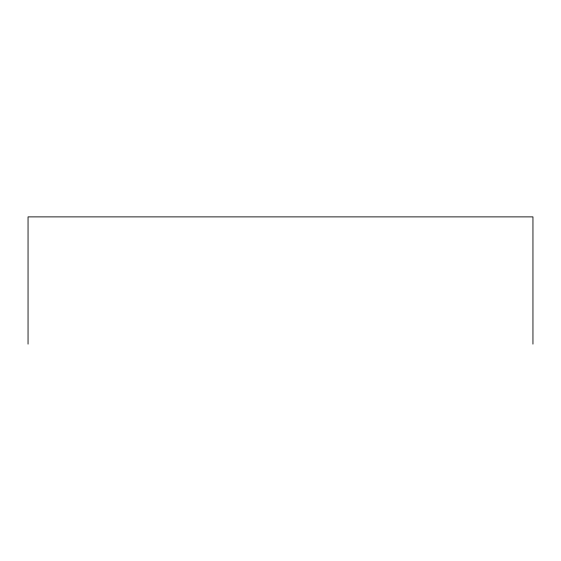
<?xml version="1.0" encoding="UTF-8"?>
<svg xmlns="http://www.w3.org/2000/svg" width="561" height="561" viewBox="0 0 561 561"><rect width="100%" height="100%" fill="white"/><g stroke="black" fill="none" stroke-linecap="round" stroke-linejoin="round"><path stroke-width="0.84" d="M532.95 344.117L532.95 216.883L28.05 216.883L28.05 344.117"/></g></svg>
